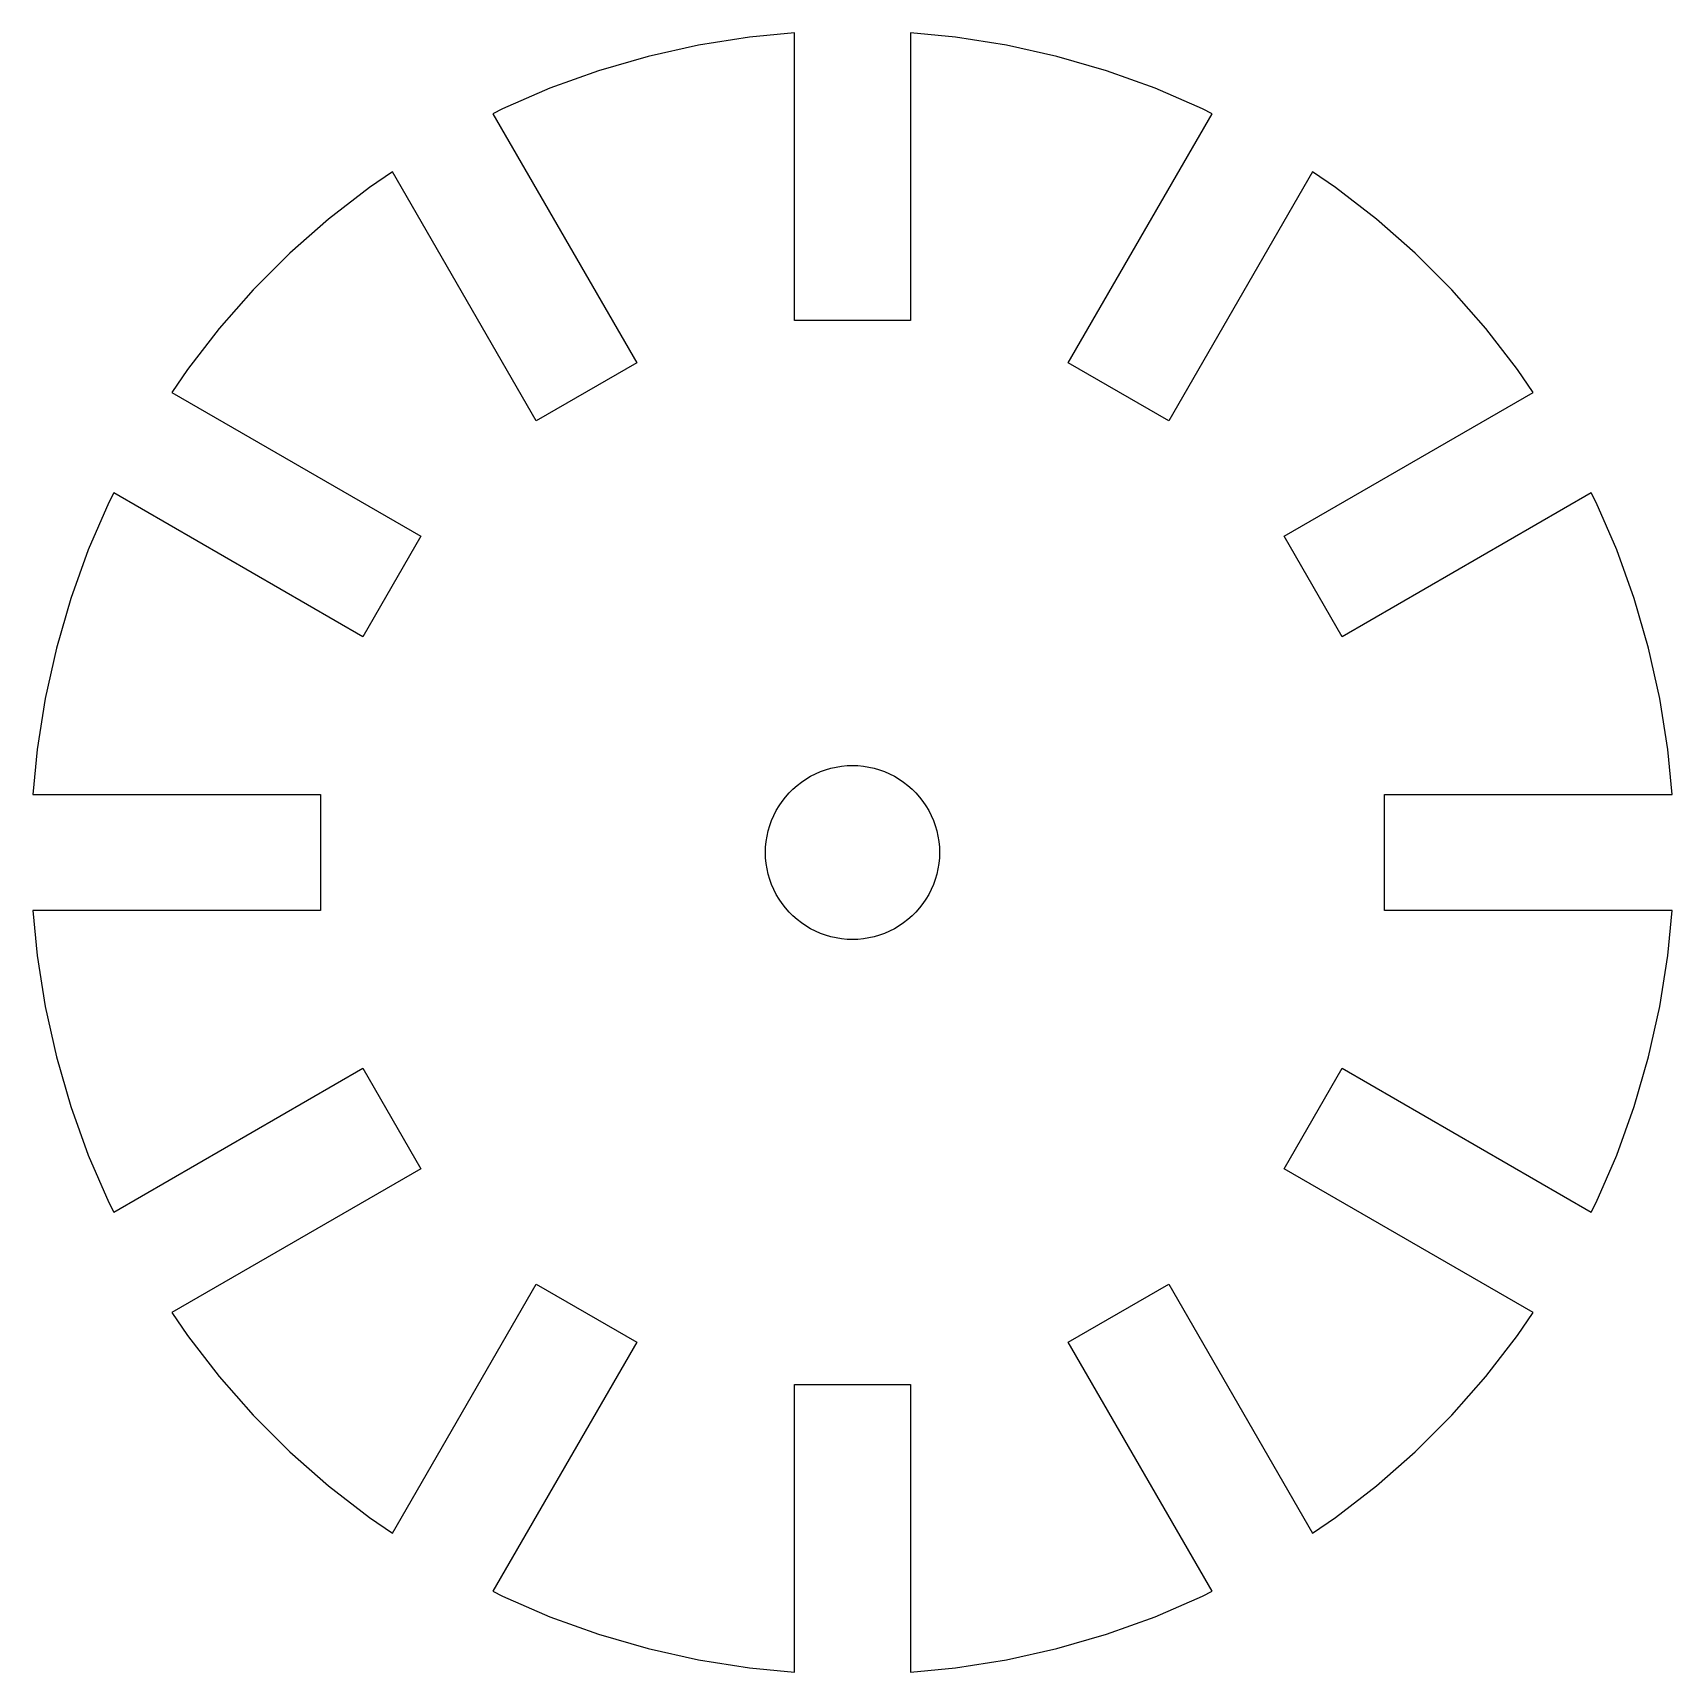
# Model space of a CAD drawing. Header units: metres. Extents: x -8.5 to 8.5, y -8.5 to 8.5.
import ezdxf

# ---------------------------------------------------------------- set-up
doc = ezdxf.new("R2010")
doc.units = ezdxf.units.M

msp = doc.modelspace()

# ---------------------------------------------------------------- linework, layer by layer
for p, q in [((-0.599991, 8.47696), (-1.06532, 8.43297)), ((-0.599991, 5.5), (-0.599991, 8.47696)), ((1.06532, 8.43297), (0.599991, 8.47696)), ((0.599991, 8.47696), (0.599991, 5.5)), ((-1.59273, 8.34944), (-2.11386, 8.23296)), ((-1.06532, 8.43297), (-1.59273, 8.34944)), ((1.59273, 8.34944), (1.06532, 8.43297)), ((2.11386, 8.23296), (1.59273, 8.34944)), ((-2.11386, 8.23296), (-2.62663, 8.08397)), ((2.62663, 8.08397), (2.11386, 8.23296)), ((-2.62663, 8.08397), (-3.12904, 7.90309)), ((3.12904, 7.90309), (2.62663, 8.08397)), ((-3.12904, 7.90309), (-3.61911, 7.69102)), ((3.61911, 7.69102), (3.12904, 7.90309)), ((-3.61911, 7.69102), (-3.71838, 7.64044)), ((-3.71838, 7.64044), (-2.23038, 5.06313)), ((2.23038, 5.06313), (3.71838, 7.64044)), ((3.71838, 7.64044), (3.61911, 7.69102)), ((-4.75691, 7.03923), (-4.99617, 6.87663)), ((-3.26961, 4.46313), (-4.75691, 7.03923)), ((4.75691, 7.03923), (3.26961, 4.46313)), ((4.99617, 6.87663), (4.75691, 7.03923)), ((-4.99617, 6.87663), (-5.41809, 6.54936)), ((5.41809, 6.54936), (4.99617, 6.87663)), ((-5.41809, 6.54936), (-5.81865, 6.19623)), ((5.81865, 6.19623), (5.41809, 6.54936)), ((-5.81865, 6.19623), (-6.19623, 5.81865)), ((6.19623, 5.81865), (5.81865, 6.19623)), ((-6.19623, 5.81865), (-6.54936, 5.41809)), ((6.54936, 5.41809), (6.19623, 5.81865)), ((0.599991, 5.5), (-0.599991, 5.5)), ((-6.54936, 5.41809), (-6.87663, 4.99617)), ((6.87663, 4.99617), (6.54936, 5.41809)), ((-6.87663, 4.99617), (-7.03923, 4.75691)), ((-2.23038, 5.06313), (-3.26961, 4.46313)), ((3.26961, 4.46313), (2.23038, 5.06313)), ((7.03923, 4.75691), (6.87663, 4.99617)), ((-7.03923, 4.75691), (-4.46313, 3.26961)), ((4.46313, 3.26961), (7.03923, 4.75691)), ((-7.69102, 3.61911), (-7.90309, 3.12904)), ((-7.64044, 3.71838), (-7.69102, 3.61911)), ((-5.06313, 2.23038), (-7.64044, 3.71838)), ((7.64044, 3.71838), (5.06313, 2.23038)), ((7.69102, 3.61911), (7.64044, 3.71838)), ((7.90309, 3.12904), (7.69102, 3.61911)), ((-4.46313, 3.26961), (-5.06313, 2.23038)), ((5.06313, 2.23038), (4.46313, 3.26961)), ((-7.90309, 3.12904), (-8.08397, 2.62663)), ((8.08397, 2.62663), (7.90309, 3.12904)), ((-8.08397, 2.62663), (-8.23296, 2.11386)), ((8.23296, 2.11386), (8.08397, 2.62663)), ((-8.23296, 2.11386), (-8.34944, 1.59273)), ((8.34944, 1.59273), (8.23296, 2.11386)), ((-8.34944, 1.59273), (-8.43297, 1.06532)), ((8.43297, 1.06532), (8.34944, 1.59273)), ((-8.43297, 1.06532), (-8.47696, 0.599991)), ((8.47696, 0.599991), (8.43297, 1.06532)), ((-0.331299, 0.836792), (-0.278107, 0.855942)), ((-0.278107, 0.855942), (-0.223816, 0.871719)), ((-0.223816, 0.871719), (-0.16864, 0.884048)), ((-0.16864, 0.884048), (-0.112793, 0.892899)), ((-0.112793, 0.892899), (-0.056503, 0.898224)), ((-0.056503, 0.898224), (0, 0.899994)), ((0, 0.899994), (0.056503, 0.898224)), ((0.056503, 0.898224), (0.112793, 0.892899)), ((0.112793, 0.892899), (0.16864, 0.884048)), ((0.16864, 0.884048), (0.223816, 0.871719)), ((0.223816, 0.871719), (0.278107, 0.855942)), ((0.278107, 0.855942), (0.331299, 0.836792)), ((-0.616089, 0.656067), (-0.573669, 0.693451)), ((-0.573669, 0.693451), (-0.528992, 0.728104)), ((-0.528992, 0.728104), (-0.482239, 0.759888)), ((-0.482239, 0.759888), (-0.433563, 0.788666)), ((-0.433563, 0.788666), (-0.383194, 0.814331)), ((-0.383194, 0.814331), (-0.331299, 0.836792)), ((0.331299, 0.836792), (0.383194, 0.814331)), ((0.383194, 0.814331), (0.433563, 0.788666)), ((0.433563, 0.788666), (0.482239, 0.759888)), ((0.482239, 0.759888), (0.528992, 0.728104)), ((0.528992, 0.728104), (0.573669, 0.693451)), ((0.573669, 0.693451), (0.616089, 0.656067)), ((-8.47696, 0.599991), (-5.5, 0.599991)), ((-5.5, 0.599991), (-5.5, -0.599991)), ((-0.759888, 0.482239), (-0.728104, 0.528992)), ((-0.728104, 0.528992), (-0.693451, 0.573669)), ((-0.693451, 0.573669), (-0.656067, 0.616089)), ((-0.656067, 0.616089), (-0.616089, 0.656067)), ((0.616089, 0.656067), (0.656067, 0.616089)), ((0.656067, 0.616089), (0.693451, 0.573669)), ((0.693451, 0.573669), (0.728104, 0.528992)), ((0.728104, 0.528992), (0.759888, 0.482239)), ((5.5, -0.599991), (5.5, 0.599991)), ((5.5, 0.599991), (8.47696, 0.599991)), ((-0.836792, 0.331299), (-0.814331, 0.383194)), ((-0.814331, 0.383194), (-0.788666, 0.433563)), ((-0.788666, 0.433563), (-0.759888, 0.482239)), ((0.759888, 0.482239), (0.788666, 0.433563)), ((0.788666, 0.433563), (0.814331, 0.383194)), ((0.814331, 0.383194), (0.836792, 0.331299)), ((-0.884048, 0.16864), (-0.871719, 0.223816)), ((-0.871719, 0.223816), (-0.855942, 0.278107)), ((-0.855942, 0.278107), (-0.836792, 0.331299)), ((0.836792, 0.331299), (0.855942, 0.278107)), ((0.855942, 0.278107), (0.871719, 0.223816)), ((0.871719, 0.223816), (0.884048, 0.16864)), ((-0.899994, 0), (-0.898224, 0.056503)), ((-0.898224, -0.056503), (-0.899994, 0)), ((-0.898224, 0.056503), (-0.892899, 0.112793)), ((-0.892899, 0.112793), (-0.884048, 0.16864)), ((0.884048, 0.16864), (0.892899, 0.112793)), ((0.892899, 0.112793), (0.898224, 0.056503)), ((0.898224, 0.056503), (0.899994, 0)), ((0.899994, 0), (0.898224, -0.056503)), ((-0.892899, -0.112793), (-0.898224, -0.056503)), ((-0.884048, -0.16864), (-0.892899, -0.112793)), ((-0.871719, -0.223816), (-0.884048, -0.16864)), ((0.884048, -0.16864), (0.871719, -0.223816)), ((0.892899, -0.112793), (0.884048, -0.16864)), ((0.898224, -0.056503), (0.892899, -0.112793)), ((-0.855942, -0.278107), (-0.871719, -0.223816)), ((-0.836792, -0.331299), (-0.855942, -0.278107)), ((-0.814331, -0.383194), (-0.836792, -0.331299)), ((0.836792, -0.331299), (0.814331, -0.383194)), ((0.855942, -0.278107), (0.836792, -0.331299)), ((0.871719, -0.223816), (0.855942, -0.278107)), ((-0.788666, -0.433563), (-0.814331, -0.383194)), ((-0.759888, -0.482239), (-0.788666, -0.433563)), ((-0.728104, -0.528992), (-0.759888, -0.482239)), ((0.759888, -0.482239), (0.728104, -0.528992)), ((0.788666, -0.433563), (0.759888, -0.482239)), ((0.814331, -0.383194), (0.788666, -0.433563)), ((-5.5, -0.599991), (-8.47696, -0.599991)), ((-8.47696, -0.599991), (-8.43297, -1.06532)), ((-0.693451, -0.573669), (-0.728104, -0.528992)), ((-0.656067, -0.616089), (-0.693451, -0.573669)), ((-0.616089, -0.656067), (-0.656067, -0.616089)), ((-0.573669, -0.693451), (-0.616089, -0.656067)), ((0.616089, -0.656067), (0.573669, -0.693451)), ((0.656067, -0.616089), (0.616089, -0.656067)), ((0.693451, -0.573669), (0.656067, -0.616089)), ((0.728104, -0.528992), (0.693451, -0.573669)), ((8.47696, -0.599991), (5.5, -0.599991)), ((8.43297, -1.06532), (8.47696, -0.599991)), ((-0.528992, -0.728104), (-0.573669, -0.693451)), ((-0.482239, -0.759888), (-0.528992, -0.728104)), ((-0.433563, -0.788666), (-0.482239, -0.759888)), ((-0.383194, -0.814331), (-0.433563, -0.788666)), ((-0.331299, -0.836792), (-0.383194, -0.814331)), ((-0.278107, -0.855942), (-0.331299, -0.836792)), ((0.331299, -0.836792), (0.278107, -0.855942)), ((0.383194, -0.814331), (0.331299, -0.836792)), ((0.433563, -0.788666), (0.383194, -0.814331)), ((0.482239, -0.759888), (0.433563, -0.788666)), ((0.528992, -0.728104), (0.482239, -0.759888)), ((0.573669, -0.693451), (0.528992, -0.728104)), ((-0.223816, -0.871719), (-0.278107, -0.855942)), ((-0.16864, -0.884048), (-0.223816, -0.871719)), ((-0.112793, -0.892899), (-0.16864, -0.884048)), ((-0.056503, -0.898224), (-0.112793, -0.892899)), ((0, -0.899994), (-0.056503, -0.898224)), ((0.056503, -0.898224), (0, -0.899994)), ((0.112793, -0.892899), (0.056503, -0.898224)), ((0.16864, -0.884048), (0.112793, -0.892899)), ((0.223816, -0.871719), (0.16864, -0.884048)), ((0.278107, -0.855942), (0.223816, -0.871719)), ((-8.43297, -1.06532), (-8.34944, -1.59273)), ((8.34944, -1.59273), (8.43297, -1.06532)), ((-8.34944, -1.59273), (-8.23296, -2.11386)), ((8.23296, -2.11386), (8.34944, -1.59273)), ((-8.23296, -2.11386), (-8.08397, -2.62663)), ((8.08397, -2.62663), (8.23296, -2.11386)), ((-7.64044, -3.71838), (-5.06313, -2.23038)), ((-5.06313, -2.23038), (-4.46313, -3.26961)), ((4.46313, -3.26961), (5.06313, -2.23038)), ((5.06313, -2.23038), (7.64044, -3.71838)), ((-8.08397, -2.62663), (-7.90309, -3.12904)), ((7.90309, -3.12904), (8.08397, -2.62663)), ((-7.90309, -3.12904), (-7.69102, -3.61911)), ((7.69102, -3.61911), (7.90309, -3.12904)), ((-4.46313, -3.26961), (-7.03923, -4.75691)), ((7.03923, -4.75691), (4.46313, -3.26961)), ((-7.69102, -3.61911), (-7.64044, -3.71838)), ((7.64044, -3.71838), (7.69102, -3.61911)), ((-4.75691, -7.03923), (-3.26961, -4.46313)), ((-3.26961, -4.46313), (-2.23038, -5.06313)), ((2.23038, -5.06313), (3.26961, -4.46313)), ((3.26961, -4.46313), (4.75691, -7.03923)), ((-7.03923, -4.75691), (-6.87663, -4.99617)), ((6.87663, -4.99617), (7.03923, -4.75691)), ((-6.87663, -4.99617), (-6.54936, -5.41809)), ((-2.23038, -5.06313), (-3.71838, -7.64044)), ((3.71838, -7.64044), (2.23038, -5.06313)), ((6.54936, -5.41809), (6.87663, -4.99617)), ((-6.54936, -5.41809), (-6.19623, -5.81865)), ((6.19623, -5.81865), (6.54936, -5.41809)), ((-0.599991, -8.47696), (-0.599991, -5.5)), ((-0.599991, -5.5), (0.599991, -5.5)), ((0.599991, -5.5), (0.599991, -8.47696)), ((-6.19623, -5.81865), (-5.81865, -6.19623)), ((5.81865, -6.19623), (6.19623, -5.81865)), ((-5.81865, -6.19623), (-5.41809, -6.54936)), ((5.41809, -6.54936), (5.81865, -6.19623)), ((-5.41809, -6.54936), (-4.99617, -6.87663)), ((4.99617, -6.87663), (5.41809, -6.54936)), ((-4.99617, -6.87663), (-4.75691, -7.03923)), ((4.75691, -7.03923), (4.99617, -6.87663)), ((-3.71838, -7.64044), (-3.61911, -7.69102)), ((-3.61911, -7.69102), (-3.12904, -7.90309)), ((3.12904, -7.90309), (3.61911, -7.69102)), ((3.61911, -7.69102), (3.71838, -7.64044)), ((-3.12904, -7.90309), (-2.62663, -8.08397)), ((2.62663, -8.08397), (3.12904, -7.90309)), ((-2.62663, -8.08397), (-2.11386, -8.23296)), ((2.11386, -8.23296), (2.62663, -8.08397)), ((-2.11386, -8.23296), (-1.59273, -8.34944)), ((1.59273, -8.34944), (2.11386, -8.23296)), ((-1.59273, -8.34944), (-1.06532, -8.43297)), ((-1.06532, -8.43297), (-0.599991, -8.47696)), ((0.599991, -8.47696), (1.06532, -8.43297)), ((1.06532, -8.43297), (1.59273, -8.34944))]:
    msp.add_line(p, q)

doc.saveas('drawing.dxf')
